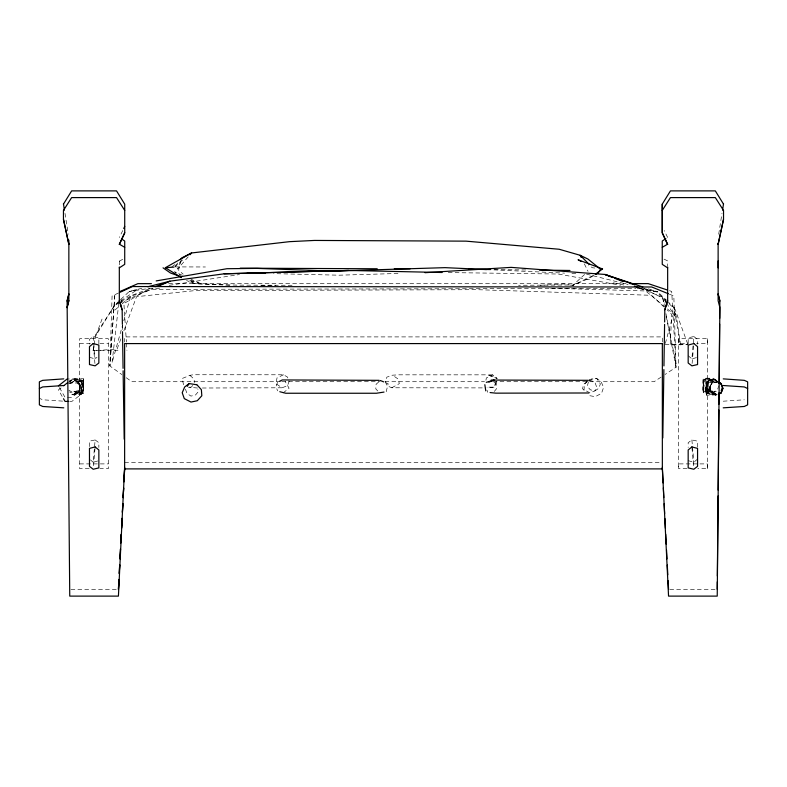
<?xml version="1.0" encoding="UTF-8"?>
<svg xmlns="http://www.w3.org/2000/svg" width="787" height="787" viewBox="0 0 787 787"><rect width="100%" height="100%" fill="white"/><g stroke="black" fill="none" stroke-linecap="round" stroke-linejoin="round"><path stroke-width="0.59" stroke-dasharray="3.94 2.95" d="M68.872 383.456L74.086 381.183L83.373 381.154L83.56 393.461L72.473 394.257L76.664 393.48L79.566 389.998L79.526 383.062L79.566 387.598L76.664 391.08L72.473 391.857L83.56 391.06L83.373 378.754L74.086 378.773L69.915 381.646L73.27 379.373L81.189 379.708L81.189 394.621L72.591 394.749L69.758 393.047M77.067 381.272L80.156 384.804L79.566 389.408L77.47 392.949L79.861 388.837L80.156 384.804L77.067 381.272L74.126 380.485L82.743 381.075L82.743 392.969L73.683 393.756L69.404 391.906M77.677 392.369L74.578 393.156L83.206 392.88L83.206 390.814M667.651 237.477L664.218 230.561M669.462 290.698L671.704 291.446L676.023 367.244L665.064 374.474M687.021 468.698L678.66 468.698L678.66 463.897L707.336 463.897L707.336 468.698L697.774 468.698M707.336 468.698L707.336 338.705L678.66 338.705L678.66 343.516L688.212 343.516M703.283 392.861L703.283 379.855L714.075 379.836L718.128 381.636L712.363 379.324L703.755 379.885L703.755 391.788L712.815 392.605L716.819 391.169L711.91 393.116L703.283 392.861L703.283 390.844M703.755 391.788L703.755 379.885M705.3 378.203L704.503 382.502L705.172 387.047L709.156 390.529L713.898 391.316L705.309 391.119L705.3 378.203L713.219 378.242L717.616 381.006L712.402 378.744L703.125 378.763L702.929 391.031L714.025 391.808L717.616 389.545M706.5 395.182L706.5 382.177L717.291 382.148L715.58 381.646L706.972 382.207L706.972 394.11L716.032 394.917L706.5 395.182L706.5 393.166M706.972 394.11L706.972 382.207M707.336 338.705L707.336 343.516L696.584 343.516M708.516 380.603L707.72 384.902L708.389 389.447L712.373 392.929L717.114 393.716L708.526 393.52L708.516 380.603L716.436 380.642L718.108 381.774M706.647 384.154L709.421 380.141L706.647 384.154L706.628 388.768L706.342 383.672L706.923 388.286L709.018 391.808L712.815 392.605L711.91 393.116M706.923 387.538L706.942 382.521L706.923 387.538L709.825 391.011L709.156 390.529M709.864 386.476L712.638 382.462L709.864 386.476L709.844 391.09L709.559 385.994L710.14 390.608L712.235 394.13L716.032 394.917M710.14 389.939L710.159 384.922L710.14 389.939L713.042 393.411L712.373 392.929M68.803 390.175L72.591 392.438L81.189 392.31L81.986 383.643L81.189 379.708M81.189 394.621L81.986 385.955L81.189 381.715L73.27 381.685L69.915 383.958L74.086 381.183L73.27 381.685L76.91 382.462L79.526 385.463L79.566 389.998M83.373 378.754L83.56 393.461M83.176 384.823L83.373 381.154M583.984 390.509L584.426 384.381L588.017 380.387M97.726 460.975L93.191 462.254L95.138 439.933L89.472 441.163L89.472 447.124M93.496 465.717L95.04 448.098M696.426 357.632L691.891 358.852L693.839 336.541L688.172 337.83L688.172 343.801M692.098 363.496L693.632 345.877M712.501 381.921L712.796 381.439L710.179 385.394L712.501 381.921L715.619 381.144L706.342 381.164L706.146 393.431L717.242 394.208M118.758 303.536L112.079 362.709L122.497 325.405L122.575 330.304M120.893 338.813L117.086 349.064L93.092 350.795L95.483 334.859L114.892 304.953L119.949 300.191M718.698 234.231L721.984 213.356M496.745 381.38L496.036 385.66L494.059 387.155L487.094 387.794M485.933 380.259L486.327 377.976L492.682 374.878L497.099 378.567L487.615 374.838L398.871 374.828L392.556 375.173L386.879 377.14L385.335 381.4L386.879 385.669L391.749 387.775L485.933 387.902M59.419 387.607L65.065 397.366L71.971 397.278L79.674 391.464L80.205 388.817M69.669 401.37L71.971 401.34L79.674 395.527L80.205 392.88M386.21 391.719L388.158 383.712L384.813 382.344M588.46 381.793L587.309 386.25L590.27 389.781L594.844 390.903L598.809 388.276L600.383 383.938L596.654 378.37L590.948 379.177M181.187 260.143L178.56 270.197L183.174 274.151M665.33 343.437L673.397 313.885L666.923 308.534M123.795 320.742L130.632 296.266L152.334 289.38L635.906 288.406M664.818 303.438L666.077 299.168M717.685 389.044L718.797 385.846M495.958 381.784L494.059 387.155L488.245 387.165L486.799 385.423M277.585 382.246L276.011 386.574L277.585 390.903M102.044 319.02L95.965 335.478L114.892 304.953L119.811 301.578M123.854 330.845L136.544 296.679L195.314 290.57L477.296 289.685L651.626 295.312L663.834 306.881M180.508 261.264L177.557 269.105L188.467 256.552M122.762 230.561L119.319 237.477M79.674 391.464L80.205 390.362M79.674 395.527L80.205 394.425L80.205 378.921L68.321 378.97M709.284 379.521L709.579 379.039L706.962 382.994L709.284 379.521L712.402 378.744L716.573 380.505M175.304 266.114L178.177 262.464M494.285 391.454L496.459 388.847L495.485 383.131L493.36 382.098M192.776 385.482L191.133 387.243L188.762 387.017M120.795 299.404L129.235 291.475L142.024 288.239M584.603 274.486L572.611 285.504L572.523 284.983L518.554 285.288M378.645 382.02L376.097 384.272L375.802 388.886L379.088 392.408M174.586 267.029L182.604 259.985M114.774 310.137L121.218 304.618M122.142 303.831L132.265 295.174L150.533 288.386M688.172 460.661L693.839 462.254L697.557 459.067M89.472 357.328L95.138 358.852L96.998 357.298M61.042 387.863L58.425 389.929L62.901 397.71M283.094 392.949L289.075 388.207L285.16 381.439M98.857 343.801L98.857 337.83L93.191 336.541L89.472 339.374L89.472 344.165M697.557 447.124L697.557 441.163L691.891 439.933L688.172 442.697L688.172 447.488M171.822 266.872L176.563 263.468M587.358 381.675L583.57 384.312L582.528 388.857L590.053 392.959L594.923 390.854L596.477 386.584L594.923 382.315L592.66 381.528M120.795 300.909L137.509 289.449L129.235 291.475L149.835 288.308M593.359 275.617L589.512 278.175L572.611 285.504L592.847 275.607M661.08 377.111L654.115 381.715L592.66 381.715M68.656 382.187L72.414 379.885L78.228 379.865L83.206 380.406L83.206 382.148M119.319 261.284L122.92 259.139M119.998 302.08L114.892 304.953L118.257 303.497M121.021 301.5L132.265 295.174M391.749 387.775L399.284 383.672L398.242 379.137L392.556 375.173M283.517 374.779L277.004 377.927L276.021 383.722L282.002 387.784L287.511 385.748L289.085 381.41L287.511 377.081L283.517 374.779L193.287 374.74L189.883 375.35L182.063 378.547L184.01 386.555M118.512 293L112.079 295.981L109.885 365.965L121.837 374.553M68.872 381.046L74.086 378.773L73.27 379.373L76.91 380.151L79.546 383.623M119.388 303.015L153.091 288.455M715.127 395.438L717.105 394.671M93.092 350.795L97.883 350.392M709.097 380.633L714.075 379.836L712.363 379.324M712.314 382.944L717.291 382.148M589.04 379.57L596.654 378.37L601.13 381.665L603.59 387.44L601.514 393.362L595.228 396.678L588.499 395.477M169.235 285.327L235.903 275.086M237.113 274.899L239.533 274.525M282.002 387.784L202.377 388.011M723.214 401.203L744.295 399.786M540.354 285.278L564.112 283.959L571.549 285.307M397.996 273.483L339.079 275.194L273.512 273.62M159.643 288.239L149.835 288.514L123.893 303.556L126.402 341.991M261.304 285.297L276.011 285.288M665.015 344.627L687.946 344.588L670.209 345.011L671.685 314.308L667.327 310.176M68.321 383.033L80.205 382.984M637.136 288.406L643.274 288.396L662.792 298.066L664.228 305.228M168.634 283.635L626.049 283.615M79.635 343.516L90.397 343.516M99.959 343.516L108.321 343.516M100.303 350.392L120.903 350.392M280.506 381.715L131.793 381.715L125.822 377.416M281.736 381.715L380.052 381.715M384.961 381.715L484.517 381.715M493.115 381.715L591.431 381.715M197.498 388.011L188.378 387.204M124.631 462.294L661.119 462.294M79.635 463.897L108.321 463.897M89.197 468.698L79.635 468.698L79.635 338.705L108.321 338.705L108.321 468.698L99.959 468.698M70.968 589.532L117.204 589.532M669.767 589.532L716.013 589.532M175.432 266.891L205.446 266.98M292.085 285.288L236.966 285.14L194.251 283.645L186.539 280.546M492.682 374.878L487.615 374.838L495.515 377.121L497.099 378.567M494.315 269.587L526.041 269.951M448.246 272.587L558.062 274.014L620.559 285.248M550.566 288.239L645.635 290.954L665.999 307.766M229.706 285.307L194.251 283.645L189.077 280.526M493.843 269.882L564.584 273.128M571.893 273.463L577.992 273.738M702.929 391.031L703.125 378.763M706.146 393.431L706.342 381.164M62.616 401.124L42.705 399.786L39.37 398.291M594.815 268.033L592.611 267.767L588.45 265.475M639.782 288.701L657.814 291.938L666.314 300.083M613.299 282.838L625.311 285.297M639.723 288.268L656.525 291.721L668.045 302.729M586.531 274.132L628.115 284.52M643.559 288.376L657.814 291.938L646.324 288.14M190.68 280.211L201.885 284.205L190.966 279.237M639.939 288.239L662.516 297.132L665.772 302.06M715.58 381.646L717.508 382.413M669.422 294.19L673.829 295.981L676.023 367.244L665.979 314.77M182.22 275.273L174.576 271.8L180.794 275.539M664.051 259.139L667.651 260.93L667.651 266.163M95.138 439.933L98.857 442.697L98.857 447.488M693.839 336.541L697.557 339.374L697.557 344.165M688.172 355.744L691.891 358.852M713.042 393.411L708.389 389.447L708.526 393.52M709.825 391.011L705.172 387.047L705.309 391.119M190.562 280.487L194.251 283.645M90.397 459.864L93.191 462.254M189.883 375.35L194.123 379.108L194.35 382.561M668.93 303.575L675.128 309.507L687.533 343.457M667.16 300.9L673.957 307.412L675.128 309.507M666.422 303.044L676.84 318.814L680.45 345.011L673.957 307.412L676.84 318.814M584.338 263.852L588.027 271.338M185.427 389.142L187.001 393.47L190.966 396.097L195.53 394.976L198.501 391.444L197.921 389.221M486.996 390.165L487.753 392.31M120.893 299.168L122.152 303.438M665.92 313.59L676.023 363.742M662.792 298.066L664.159 305.228M64.996 213.356L68.272 234.231M82.743 392.969L82.743 381.075M691.891 439.933L693.839 462.254M691.989 448.098L693.534 465.717M93.191 336.541L95.138 358.852M93.397 345.877L94.932 363.496M126.481 343.191L126.953 350.392M122.408 325.631L122.487 330.51M79.841 384.233L79.861 388.837M706.5 382.177L706.5 385.305M703.283 379.855L703.283 382.984M678.66 338.705L678.66 468.698M662.349 342.011L662.349 336.905L124.631 336.905L124.631 342.011M119.319 260.93L119.319 266.163M83.206 380.406L83.206 392.88M81.189 390.234L81.189 392.31M114.784 295.499L109.885 365.965L114.784 295.499"/><path stroke-width="1.18" d="M662.251 204.148L662.251 232.696L667.651 244.413L662.251 232.962L662.251 204.148L670.445 190.887L715.334 190.887L723.528 204.148M718.128 260.93L718.128 300.762L719.869 307.471L717.232 596.113L668.547 596.113L662.349 467.232M717.291 581.819L717.232 589.188M717.351 576.025L718.078 495.908M718.138 490.124L718.865 409.988M718.924 404.223L719.023 392.811M719.121 383.358L719.652 324.077M719.712 318.322L719.869 300.752L718.128 293.826M662.811 437.936L663.884 369.575M663.943 365.916L664.592 324.411M664.631 321.972L664.818 309.763L667.651 300.536M118.424 589.532L118.926 579.724M119.24 573.605L119.683 565.027M119.998 558.908L120.5 549.11M120.814 542.981L121.257 534.403M121.572 528.284L122.074 518.485M122.388 512.357L122.831 503.788M123.146 497.659L123.648 487.861L123.146 497.571M123.962 481.733L124.661 468.265L123.962 481.693M68.853 293.826L67.102 300.752L69.748 596.113L118.424 596.113L124.621 467.232M118.424 589.188L118.926 579.409M119.24 573.3L119.683 564.751M119.998 558.642L120.5 548.873M120.814 542.764L121.257 534.216M121.572 528.107L122.074 518.338M122.388 512.229L122.831 503.68M722.564 210.159L723.528 203.715M718.128 244.413L723.528 219.307L723.528 210.434L715.334 197.596L670.445 197.596L662.251 210.434M718.128 244.186L723.528 219.307M67.102 301.136L68.853 294.19M67.102 307.707L68.853 300.762L68.853 240.183M67.102 307.471L68.853 300.536M664.818 309.763L667.651 300.762L667.651 267.019M721.187 390.883L722.387 387.174L720.833 383.407L719.79 382.905M719.318 383.053L721.345 383.958L722.919 388.286L721.04 393.126L719.072 393.893M63.452 204.148L71.637 190.887L116.535 190.887L124.72 204.148L124.72 232.962L119.319 244.413L124.72 232.696M123.736 228.486L124.72 226.4M600.57 269.252L598.179 273L596.044 274.043M187.286 386.348L189.155 383.564L196.77 384.774M722.919 388.286L721.04 393.126L719.033 393.844M180.331 259.73L181.767 257.91L191.585 252.961L289.468 241.668L314.416 240.438L466.061 241.147L559.193 249.253L580.127 255.283L587.928 259.041L598.759 267.796M190.021 254.752L191.585 252.961L165.359 267.708L181.423 277.624M58.425 385.866L67.141 378.97M63.658 385.787L67.141 383.033M581.18 261.471L578.071 259.759L602.537 268.947L595.287 274.329M189.155 383.564L184.679 386.968L182.22 392.733L184.286 398.625L190.995 402.059L197.301 400.731L201.826 395.772L201.383 389.673L197.065 384.902M665.851 238.658L662.251 241.019L662.251 264.353L667.651 267.865M119.319 267.865L124.72 264.353L124.72 241.019L122.024 239.248M662.251 247.305L667.651 244.186M279.454 381.331L282.258 379.954L379.206 380.337M39.35 388.542L42.675 386.938L63.757 385.522M119.585 292.508L132.462 286.547L651.764 286.999L668.32 293.738M120.126 291.456L137.892 283.645L151.419 283.645M158.708 286.025L169.943 281.175L224.118 273.817L348.592 270.443L442.146 272.509M488.924 382.108L494.197 380.072L588.204 380.308M155.098 286.684L169.943 281.175L147.838 286.763M486.297 382.334L494.197 380.072L491.157 380.052M156.18 280.92L226.99 268.711L257.162 268.387L332.439 271.122L445.048 267.649L486.523 269.548M384.026 392.064L376.393 393.254L285.73 393.244L279.788 391.719M246.813 273.414L265.022 273.414M165.359 267.708L173.838 267.108M63.757 378.872L42.675 380.347L39.35 381.852L39.37 404.872L42.705 406.476L63.786 407.833M723.214 407.833L744.295 406.476L747.63 404.872L747.65 381.852L744.325 380.347L723.243 378.872M425 272.695L511.097 267.373L604.947 274.456L642.871 286.999M224.118 273.817L348.592 270.443M588.873 392.988L495.879 393.156L490.075 392.556M68.518 401.38L65.065 401.429L63.491 398.724M629.738 283.615L648.183 283.615L667.219 289.96M377.219 268.76L240.202 268.18M394.287 268.81L410.145 268.849M468.698 269.282L490.655 269.538M539.469 270.108L569.975 270.472M723.243 385.522L744.325 386.938L747.65 388.542M599.222 268.554L602.537 268.947M589.256 380.347L592.66 381.528M632.945 284.176L604.947 274.456L612.857 277.575M179.475 276.217L170.504 273.02L163.047 267.836M615.109 278.46L623.009 281.569M634.302 286.015L638.818 287.796M718.462 382.797L721.345 383.958M380.347 380.514L383.692 381.882M718.747 382.502L720.833 383.407M119.319 244.186L124.72 247.305M589.276 264.442L580.127 255.283L581.18 257.428M124.72 210.434L116.535 197.596L71.637 197.596L63.452 210.434L63.452 219.307L68.853 244.413M122.388 324.411L122.152 309.763L119.319 300.762L119.319 267.019M119.319 300.536L122.152 309.763M718.128 294.19L719.869 301.136M63.452 219.307L68.853 244.186M485.766 390.864L484.831 384.686M63.452 203.715L64.416 210.159M662.32 468.265L663.077 482.913M663.323 487.861L663.825 497.571M664.139 503.68L664.651 513.586M664.897 518.485L665.399 528.284M665.713 534.216L666.225 544.211M666.54 550.093L666.973 558.908M667.287 565.027L667.799 574.825M668.114 580.629L668.547 589.188M122.497 331.73L123.077 368.355M123.116 370.795L124.189 439.156M718.128 243.34L718.128 267.865M93.191 343.535L89.472 346.644L89.472 364.568L95.138 365.847L98.857 363.014L98.857 345.06L93.191 343.535M691.891 446.927L688.172 449.977L688.172 467.901L693.839 469.249L697.557 466.347L697.557 448.393L691.891 446.927M693.839 343.535L688.172 345.06L688.172 363.014L691.891 365.847L697.557 364.568L697.557 346.644L693.839 343.535M95.138 446.927L89.472 448.393L89.472 466.347L93.191 469.249L98.857 467.901L98.857 449.977L95.138 446.927M662.349 343.585L124.631 343.585L124.631 468.895L662.349 468.895L662.349 343.585"/></g></svg>
